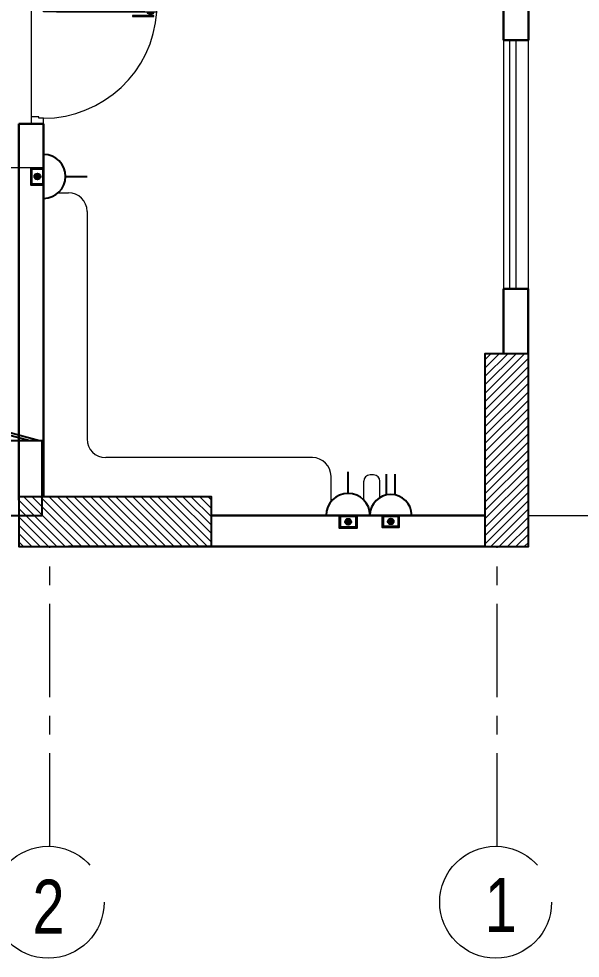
# Model space of a CAD drawing. Extents: x 1315 to 1416, y 473 to 837.
# Drawn here: x 1378.24 to 1382.75, y 512.35 to 519.91 of the extents above; entities that cross this region are included whole.
import ezdxf

# ---------------------------------------------------------------- set-up
doc = ezdxf.new("R2010")
doc.units = 0
doc.header["$MEASUREMENT"] = 0
for name, pattern in [('ACAD_ISO02W100', [15, 12, -3]), ('CENTERX2', [4, 2.5, -0.5, 0.5, -0.5]), ('DASHED2', [0.375, 0.25, -0.125])]:
    doc.linetypes.add(name, pattern=pattern)
doc.layers.get('0').update_dxf_attribs({"color": 252, "linetype": 'CONTINUOUS', "lineweight": 30})
doc.layers.add('-FUR', color=252, linetype='CONTINUOUS')
doc.layers.add('E-SOCKETS', color=6, linetype='CONTINUOUS')
for name, color, linetype, lineweight in [('axis', 252, 'CENTERX2', 5), ('Column', 252, 'CONTINUOUS', 25), ('DOOR', 252, 'CONTINUOUS', 9), ('Elevation', 252, 'CONTINUOUS', 18), ('hatch', 252, 'CONTINUOUS', 9), ('R-SWTS-DET1', 252, 'CONTINUOUS', 5), ('Socket', 3, 'CONTINUOUS', 15), ('txt in circle', 252, 'CONTINUOUS', 13), ('Wall', 252, 'CONTINUOUS', 30), ('WINDOW', 252, 'CONTINUOUS', 5), ('WIRRING', 3, 'CONTINUOUS', 5)]:
    doc.layers.add(name, color=color, linetype=linetype, lineweight=lineweight)
doc.styles.add('SOSA2', font='SOSA.shx', dxfattribs={"width": 0.8})

# ---------------------------------------------------------------- blocks, each defined once
blk = doc.blocks.new('d8')
at = {"layer": 'DOOR'}
for p, q in [((32.1195, -112.7481), (32.1195, -112.0482)), ((32.1245, -112.0482), (32.1245, -112.7481)), ((32.1711, -112.0482), (32.1711, -112.7481)), ((32.1761, -112.7481), (32.1761, -112.0482)), ((32.1311, -112.9536), (33.02, -112.9536))]:
    blk.add_line(p, q, dxfattribs=at)
for points in [[(32.0916, -112.1372), (32.0836, -112.1372), (32.0836, -111.9649), (32.0916, -111.9649)], [(32.1245, -112.0426), (32.1245, -112.0537), (32.1711, -112.0537), (32.1711, -112.0426), (32.1756, -112.0426), (32.1756, -111.9426), (32.1756, -111.9426), (32.12, -111.9426), (32.12, -112.0426)], [(32.2039, -112.1372), (32.212, -112.1372), (32.212, -111.9649), (32.2039, -111.9649)], [(32.1033, -111.9827), (32.0969, -111.9827), (32.0969, -112.0029), (32.1033, -112.0029)], [(32.1922, -111.9827), (32.1987, -111.9827), (32.1987, -112.0029), (32.1922, -112.0029)], [(32.1245, -112.7536), (32.1245, -112.7425), (32.1711, -112.7425), (32.1711, -112.7536), (32.1756, -112.7536), (32.1756, -112.8536), (32.1756, -112.8536), (32.12, -112.8536), (32.12, -112.7536)], [(32.0756, -112.9536), (32.0756, -112.8536), (32.12, -112.8536), (32.12, -112.8915), (32.1311, -112.8915), (32.1311, -112.9536)], [(33.0756, -112.9536), (33.0756, -112.8536), (33.031, -112.8536), (33.031, -112.8915), (33.0199, -112.8915), (33.02, -112.9536)]]:
    blk.add_lwpolyline(points, close=True, dxfattribs=at)
for points in [[(32.12, -112.0204), (32.1089, -112.0204), (32.1089, -111.9649), (32.12, -111.9649)], [(32.1756, -112.0204), (32.1867, -112.0204), (32.1867, -111.9649), (32.1756, -111.9649)], [(32.1089, -112.01), (32.1033, -112.01), (32.1033, -111.9755), (32.1089, -111.9755)], [(32.1867, -112.01), (32.1922, -112.01), (32.1922, -111.9755), (32.1867, -111.9755)]]:
    blk.add_lwpolyline(points, dxfattribs=at)
for points in [[(32.0916, -111.983, -1), (32.0969, -111.983), (32.0969, -111.983), (32.0969, -112.0026), (32.0969, -112.0026, -1), (32.0916, -112.0026), (32.0916, -112.0026)], [(32.2039, -111.983, 1), (32.1987, -111.983), (32.1987, -111.983), (32.1987, -112.0026), (32.1987, -112.0026, 1), (32.2039, -112.0026), (32.2039, -112.0026)], [(32.1245, -112.0532), (32.1245, -112.0532, -1), (32.1245, -112.0432)], [(32.1711, -112.0532), (32.1711, -112.0532, 1), (32.1711, -112.0432)], [(32.1245, -112.7431), (32.1245, -112.7431, 1), (32.1245, -112.7531)], [(32.1711, -112.7431), (32.1711, -112.7431, -1), (32.1711, -112.7531)]]:
    blk.add_lwpolyline(points, format="xyb", close=True, dxfattribs=at)
blk.add_circle((32.1089, -112.8425), 0.0111, dxfattribs=at)
blk.add_arc((32.1182, -112.8536), 0.9128, 360, 86.39768, dxfattribs=at)
blk = doc.blocks.new('A$C11ED6BD5')
at = {"layer": 'axis', "color": 0, "ltscale": 0.3}
for p, q in [((0, 0.25), (3.2217, 0.25)), ((-3.85, -2.4111), (-3.85, 0)), ((-0.25, -2.4111), (-0.25, 0))]:
    blk.add_line(p, q, dxfattribs=at)
at = {"layer": 'axis', "color": 0}
for centre in [(-3.8634, -2.8609), (-0.2634, -2.8609)]:
    blk.add_circle(centre, 0.45, dxfattribs=at)
at = {"layer": 'txt in circle', "color": 0, "ltscale": 0.01, "char_height": 0.4355, "attachment_point": 5, "style": 'SOSA2'}
for s, insert in [('2', (-3.8605, -2.897)), ('1', (-0.2221, -2.8831))]:
    blk.add_mtext(s, dxfattribs=dict(at, insert=insert))
blk = doc.blocks.new('5')
at = {"layer": '-FUR', "linetype": 'ACAD_ISO02W100'}
for p, q in [((41999.7885, -66320.4478), (42000.6885, -66320.4478)), ((41999.8085, -66321.0478), (42000.2221, -66321.1587)), ((41999.8858, -66321.0478), (42000.2273, -66321.1393)), ((42000.5913, -66321.0478), (42000.2498, -66321.1393)), ((42000.6685, -66321.0478), (42000.255, -66321.1587)), ((42000.2273, -66321.1393), (42000.2221, -66321.1587)), ((42000.2498, -66321.1393), (42000.255, -66321.1587))]:
    blk.add_line(p, q, dxfattribs=at)
at = {"layer": '-FUR'}
blk.add_lwpolyline([(41999.7885, -66320.4478), (42000.6885, -66320.4478), (42000.6885, -66321.0478), (41999.7885, -66321.0478)], close=True, dxfattribs=at)
at = {"layer": '-FUR', "linetype": 'ACAD_ISO02W100'}
for centre, start, end in [((42001.7538, -66321.2808), 171.26112, 174.70691), ((41998.7233, -66321.2808), 5.29309, 8.73888)]:
    blk.add_arc(centre, 1.5331, start, end, dxfattribs=at)
blk = doc.blocks.new('LAB 2')
at = {"layer": 'Wall', "color": 251, "lineweight": 20, "xscale": -1, "rotation": 180}
blk.add_blockref('5', (-40999.4503, -65875.9511), dxfattribs=at)
blk = doc.blocks.new('220v outlet')
at = {"layer": 'E-SOCKETS'}
blk.add_hatch(color=2, dxfattribs=at).paths.add_polyline_path([(100.561, -42.975, 1), (100.464, -42.975, 1)])
at = {"layer": 'E-SOCKETS', "color": 2}
for p, q in [((100.512, -42.52), (100.512, -42.175)), ((100.866, -42.874), (100.159, -42.874)), ((100.866, -42.874), (100.159, -42.874))]:
    blk.add_line(p, q, dxfattribs=at)
for points in [[(100.374, -42.874), (100.651, -42.874), (100.651, -43.077), (100.374, -43.077)], [(100.387, -42.887), (100.638, -42.887), (100.638, -43.063), (100.387, -43.063)]]:
    blk.add_lwpolyline(points, close=True, dxfattribs=at)
blk.add_circle((100.512, -42.975), 0.0484, dxfattribs=at)
blk.add_arc((100.512, -42.874), 0.353, 0, 180, dxfattribs=at)
blk = doc.blocks.new('A$C14C34A6D')
at = {"layer": 'E-SOCKETS'}
blk.add_hatch(color=2, dxfattribs=at).paths.add_polyline_path([(0.047, -0.097, 1), (-0.047, -0.097, 1)])
at = {"layer": 'E-SOCKETS', "color": 2}
for p, q in [((-0.07, 0.333), (-0.07, 0.672)), ((0.07, 0.333), (0.07, 0.672)), ((0.34, 0), (-0.34, 0)), ((0.34, 0), (-0.34, 0))]:
    blk.add_line(p, q, dxfattribs=at)
for points in [[(-0.133, 0), (0.133, 0), (0.133, -0.195), (-0.133, -0.195)], [(-0.12, -0.013), (0.12, -0.013), (0.12, -0.182), (-0.12, -0.182)]]:
    blk.add_lwpolyline(points, close=True, dxfattribs=at)
blk.add_circle((0, -0.097), 0.0465, dxfattribs=at)
blk.add_arc((0, 0), 0.34, 0, 180, dxfattribs=at)

msp = doc.modelspace()

# ---------------------------------------------------------------- hatches: boundary and pattern name
at = {"layer": 'hatch'}
h = msp.add_hatch(dxfattribs=at)
h.set_pattern_fill('ANSI31', color=256, scale=0.015, style=0)
h.set_pattern_definition([(45, (1560.84348, 201.59049), (-0.0336759605, 0.0336759605), [])])
h.paths.add_polyline_path([(1381.9863, 515.6626), (1382.3363, 515.6626), (1382.3363, 517.2126), (1381.9863, 517.2126)])
h = msp.add_hatch(dxfattribs=at)
h.set_pattern_fill('ANSI31', color=256, scale=0.015, angle=-90, style=0)
h.set_pattern_definition([(315, (1064.164256, 333.455396), (0.0336759605, 0.0336759605), [])])
h.paths.add_polyline_path([(1378.2363, 516.0626), (1378.2363, 515.6626), (1379.7863, 515.6626), (1379.7863, 516.0626)])

# ---------------------------------------------------------------- linework, layer by layer
at = {"layer": 'Column'}
for points in [[(1381.9863, 515.6626), (1382.3363, 515.6626), (1382.3363, 517.2126), (1381.9863, 517.2126)], [(1378.2363, 516.0626), (1378.2363, 515.6626), (1379.7863, 515.6626), (1379.7863, 516.0626)]]:
    msp.add_lwpolyline(points, close=True, dxfattribs=at)
at = {"layer": 'Elevation', "linetype": 'Continuous'}
msp.add_line((1382.3351, 519.7357), (1382.3351, 517.7357), dxfattribs=at)
at = {"layer": 'Wall', "linetype": 'Continuous'}
for p, q in [((1382.3363, 521.2943), (1382.3363, 519.7357)), ((1382.1363, 520.4126), (1382.1363, 519.7357)), ((1382.1363, 519.7357), (1382.3351, 519.7357)), ((1378.4334, 519.0626), (1378.2363, 519.0626)), ((1378.2363, 519.0626), (1378.2363, 516.0364)), ((1382.1363, 517.7357), (1382.1363, 517.2126)), ((1382.1363, 517.7357), (1382.1363, 517.2126)), ((1382.1363, 517.7357), (1382.1363, 517.2126)), ((1382.1363, 517.7357), (1382.3351, 517.7357)), ((1382.3351, 517.7357), (1382.3351, 517.2126)), ((1381.9863, 515.9126), (1379.7863, 515.9126)), ((1381.9863, 515.6626), (1378.6363, 515.6626))]:
    msp.add_line(p, q, dxfattribs=at)
msp.add_lwpolyline([(1378.4363, 519.0626), (1378.4363, 516.0626)], dxfattribs=at)
at = {"layer": 'WINDOW'}
for p, q in [((1382.1363, 519.7357), (1382.1363, 517.7357)), ((1382.1845, 519.7357), (1382.1845, 517.7357)), ((1382.2345, 519.7357), (1382.2345, 517.7357))]:
    msp.add_line(p, q, dxfattribs=at)
at = {"layer": 'WIRRING', "color": 3}
for p, q in [((1378.335, 518.7077), (1378.0548, 518.7077)), ((1378.5553, 518.5079), (1378.6356, 518.5079)), ((1378.7856, 518.3579), (1378.7856, 516.5277)), ((1380.7484, 516.023), (1380.7484, 516.2277))]:
    msp.add_line(p, q, dxfattribs=at)
at = {"layer": 'WIRRING', "linetype": 'Continuous'}
for p, q in [((1380.5984, 516.3777), (1378.9356, 516.3777)), ((1381.0915, 516.2382), (1381.0625, 516.2382))]:
    msp.add_line(p, q, dxfattribs=at)
at = {"layer": 'WIRRING'}
msp.add_line((1380.8863, 516.2275), (1380.8863, 516.2277), dxfattribs=at)
at = {"layer": 'WIRRING', "color": 3, "linetype": 'Continuous'}
for p, q in [((1381.0125, 516.0328), (1381.0125, 516.1882)), ((1381.1415, 516.058), (1381.1415, 516.1882))]:
    msp.add_line(p, q, dxfattribs=at)
at = {"layer": 'WIRRING', "color": 3}
for centre, start, end in [((1378.6356, 518.3579), 0, 90), ((1378.9356, 516.5277), 180, 270), ((1380.5984, 516.2277), 0, 90)]:
    msp.add_arc(centre, 0.15, start, end, dxfattribs=at)
at = {"layer": 'WIRRING', "color": 3, "linetype": 'Continuous'}
for centre, start, end in [((1381.0625, 516.1882), 90, 180), ((1381.0915, 516.1882), 0, 90)]:
    msp.add_arc(centre, 0.05, start, end, dxfattribs=at)

# ---------------------------------------------------------------- block references
at = {"color": 3}
msp.add_blockref('LAB 2', (377.1854, 71.4158), dxfattribs=at)
at = {"layer": 'axis'}
msp.add_blockref('A$C11ED6BD5', (1382.3363, 515.6626), dxfattribs=at)
at = {"layer": 'R-SWTS-DET1', "linetype": 'Continuous', "rotation": 270}
msp.add_blockref('d8', (1491.2889, 552.1381), dxfattribs=at)
at = {"layer": 'Socket', "color": 3, "linetype": 'DASHED2', "xscale": 0.4950000000000046, "yscale": 0.4950000000000046, "zscale": 0.4950000000000046}
msp.add_blockref('A$C14C34A6D', (1381.2294, 515.9126), dxfattribs=at)
at = {"layer": 'WIRRING', "color": 3, "linetype": 'Continuous', "xscale": 0.5, "yscale": 0.5, "zscale": 0.5, "rotation": 270}
msp.add_blockref('220v outlet', (1399.8733, 568.8948), dxfattribs=at)
at = {"layer": 'WIRRING', "color": 3, "linetype": 'Continuous', "xscale": 0.5, "yscale": 0.5, "zscale": 0.5}
msp.add_blockref('220v outlet', (1330.6301, 537.3495), dxfattribs=at)

doc.saveas('drawing.dxf')
